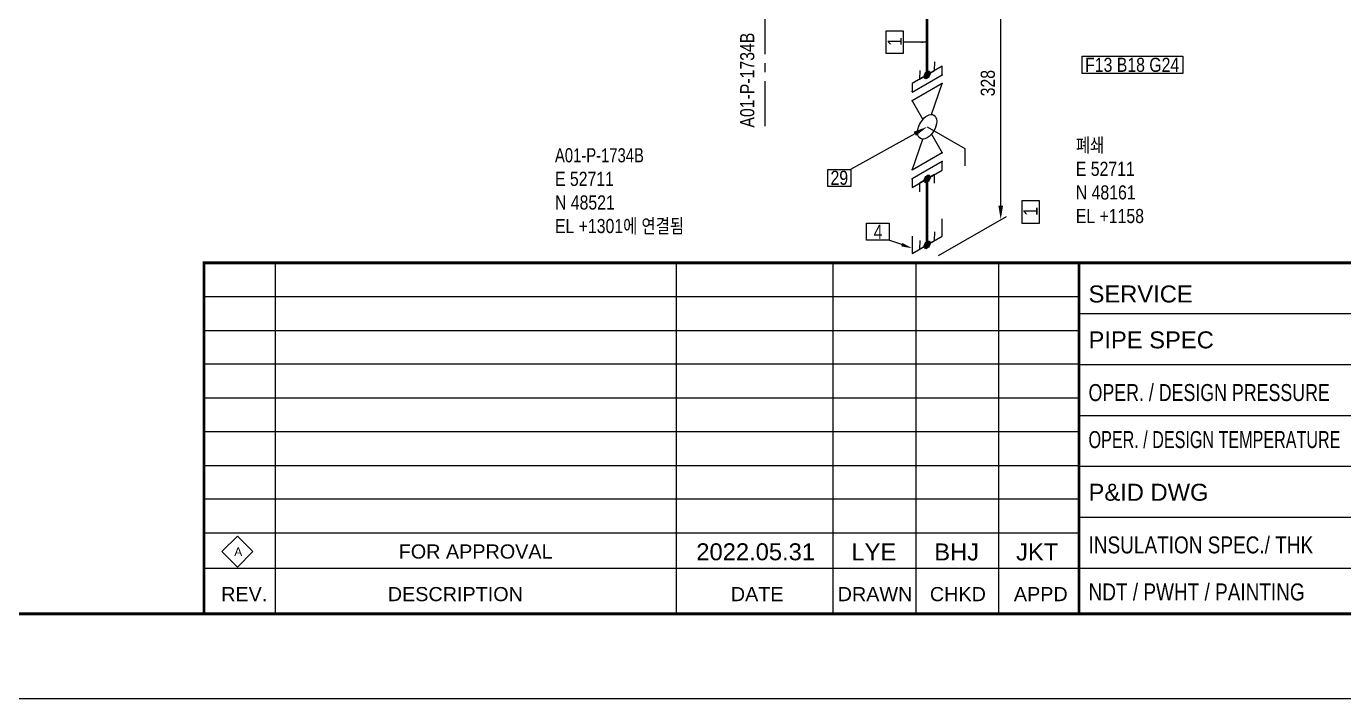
# Model space of a CAD drawing. Header units: millimetres. Extents: x 0 to 594, y 0 to 420.
# Drawn here: x 122.6 to 355.3, y 0 to 118.8 of the extents above; entities that cross this region are included whole.
import ezdxf
from ezdxf import colors
from ezdxf.entities.mleader import LeaderData, LeaderLine
from ezdxf.enums import TextEntityAlignment as Align
from ezdxf.math import Vec2, Vec3

# ---------------------------------------------------------------- set-up
doc = ezdxf.new("R2010")
doc.units = ezdxf.units.MM
doc.header["$LTSCALE"] = 0.25
doc.linetypes.add('CENTER', pattern=[50.8, 31.75, -6.35, 6.35, -6.35])
for name, color, linetype in [('TITLE', 7, 'Continuous'), ('기기', 6, 'Continuous'), ('기호 작은 보어', 4, 'Continuous'), ('밸브', 4, 'Continuous'), ('열 추적 선', 7, 'CENTER'), ('용접', 1, 'Continuous'), ('주석', 7, 'Continuous'), ('치수', 1, 'Continuous')]:
    doc.layers.add(name, color=color, linetype=linetype)
doc.layers.add('파이프 작은 보어', color=30, linetype='Continuous', lineweight=50)
doc.styles.add('AdskIsoAnnotation', font='arial.ttf', dxfattribs={"width": 0.8, "height": 1})
doc.styles.add('AdskIsoMetric', font='arial.ttf', dxfattribs={"width": 0.8, "height": 2.5})
doc.styles.add('AdskIsoMetric-30', font='arial.ttf', dxfattribs={"width": 0.8, "height": 2.5})
doc.styles.add('FF1', font='arial.ttf')
doc.styles.add('RomanS', font='arial.ttf')
doc.styles.get("Standard").update_dxf_attribs({"font": 'arial.ttf'})
doc.dimstyles.new('AdskIsoMetric', dxfattribs={"dimtxt": 2.5, "dimasz": 2.5, "dimexe": 1, "dimexo": 2, "dimgap": 0.8, "dimtad": 1, "dimdec": 0, "dimrnd": 1, "dimzin": 0, "dimdsep": 46, "dimtxsty": 'AdskIsoMetric', "dimcen": 0, "dimclrt": 7, "dimadec": 0, "dimazin": 0, "dimtfac": 1, "dimtdec": 0, "dimtmove": 1, "dimatfit": 3, "dimfxl": 0, "dimfrac": 2, "dimtolj": 1, "dimtzin": 0, "dimarcsym": 0})

# ---------------------------------------------------------------- blocks, each defined once
blk = doc.blocks.new('나사 캡-1-IsoRight')
at = {"color": 0, "linetype": 'ByBlock', "lineweight": -2, "extrusion": (0.707107, 0.408248, -0.57735)}
for p, q in [((0.265, 0.051), (0.088, 0.153)), ((0.088, 0.153), (0.088, -0.255)), ((0.088, -0.255), (0.265, -0.357))]:
    blk.add_line(p, q, dxfattribs=at)
blk = doc.blocks.new('플랜지-1-IsoRight')
at = {"color": 0, "linetype": 'ByBlock', "lineweight": -2}
blk.add_wipeout([(0.044, 0.179), (-0.044, 0.23), (-0.044, -0.179), (0.044, -0.23)], dxfattribs=at)
at = {"color": 0, "linetype": 'ByBlock', "lineweight": -2, "extrusion": (0.707107, 0.408248, -0.57735)}
for p, q in [((0.044, 0.179), (-0.044, 0.23)), ((-0.044, 0.23), (-0.044, -0.179)), ((0.044, -0.23), (0.044, 0.179)), ((-0.044, -0.179), (0.044, -0.23))]:
    blk.add_line(p, q, dxfattribs=at)
at = {"color": 0, "linetype": 'ByBlock', "lineweight": -2}
blk.add_wipeout([(0.044, 0.179), (-0.044, 0.23), (-0.044, -0.179), (0.044, -0.23)], dxfattribs=at)
at = {"color": 0, "linetype": 'ByBlock', "lineweight": -2, "extrusion": (0.707107, 0.408248, -0.57735)}
for p, q in [((0.044, 0.179), (-0.044, 0.23)), ((-0.044, 0.23), (-0.044, -0.179)), ((0.044, -0.23), (0.044, 0.179)), ((-0.044, -0.179), (0.044, -0.23))]:
    blk.add_line(p, q, dxfattribs=at)
blk = doc.blocks.new('개스킷-1-IsoRight')
at = {"color": 0, "linetype": 'ByBlock', "lineweight": -2, "extrusion": (1, 0, 0)}
for p in [(-0.044, 0.23), (0.044, 0.179), (-0.053, -0.174), (0.044, -0.23)]:
    blk.add_point(p, dxfattribs=at)
blk = doc.blocks.new('볼 밸브-1-IsoRight')
at = {"color": 0, "linetype": 'ByBlock', "lineweight": -2, "extrusion": (0.707107, 0.408248, -0.57735)}
for p, q in [((-0.101, 0.116), (-0.354, 0.408)), ((-0.354, 0.408), (-0.354, 0)), ((0.101, 0), (0.354, 0)), ((-0.354, 0), (-0.101, 0)), ((0.354, -0.408), (0.101, -0.116)), ((0.113, -0.065), (0.113, -0.065)), ((0.354, 0), (0.354, -0.408))]:
    blk.add_line(p, q, dxfattribs=at)
at = {"linetype": 'ByBlock', "extrusion": (-1.92296e-16, -1.11022e-16, -1)}
for start_param, end_param in [(-0.785398, 2.356194), (2.356194, 5.497787)]:
    blk.add_ellipse((0, 0), major_axis=(-0.08, 0.138), ratio=0.57735, start_param=start_param, end_param=end_param, dxfattribs=at)
blk = doc.blocks.new('Operator_Lever-2-IsoLeft')
at = {"color": 0, "linetype": 'ByBlock', "lineweight": -2, "extrusion": (0, -0.816497, -0.57735)}
for p, q in [((0, 0), (0.442, 0.255)), ((0.442, 0.255), (0.619, 0.153))]:
    blk.add_line(p, q, dxfattribs=at)
blk = doc.blocks.new('*D93')
at = {"layer": 'Defpoints', "color": 0}
for p in [(294.73, 135.49), (281.74, 127.99), (281.74, 77.14)]:
    blk.add_point(p, dxfattribs=at)
at = {"layer": '치수', "color": 0, "lineweight": -2}
for p, q in [((283.74, 129.15), (295.73, 136.07)), ((294.73, 87.14), (294.73, 132.99)), ((283.74, 78.29), (295.73, 85.21))]:
    blk.add_line(p, q, dxfattribs=at)
at = {"layer": '치수', "color": 0}
for points in [[(294.32, 132.99), (295.15, 132.99), (294.73, 135.49)], [(294.32, 87.14), (295.15, 87.14), (294.73, 84.64)]]:
    blk.add_solid(points, dxfattribs=at)
at = {"layer": '치수', "color": 7, "insert": (292.47, 108.76), "char_height": 2.5, "attachment_point": 5, "rotation": 90, "style": 'AdskIsoMetric-30'}
blk.add_mtext('\\A1;328', dxfattribs=at)
blk = doc.blocks.new('SocketWeld-1-IsoRight')
blk.add_hatch(color=256).paths.add_polyline_path([(0.006, 0.037), (0.006, 0.037), (0.006, 0.037), (0.006, 0.037), (0.006, 0.036), (0.007, 0.036), (0.007, 0.036), (0.007, 0.036), (0.007, 0.035), (0.007, 0.035), (0.008, 0.035), (0.008, 0.035), (0.008, 0.035), (0.008, 0.034), (0.009, 0.034), (0.009, 0.034), (0.009, 0.034), (0.009, 0.034), (0.009, 0.033), (0.01, 0.033), (0.01, 0.033), (0.01, 0.033), (0.01, 0.033), (0.01, 0.032), (0.011, 0.032), (0.011, 0.032), (0.011, 0.032), (0.011, 0.032), (0.012, 0.031), (0.012, 0.031), (0.012, 0.031), (0.012, 0.031), (0.012, 0.031), (0.013, 0.03), (0.013, 0.03), (0.013, 0.03), (0.013, 0.03), (0.013, 0.03), (0.014, 0.029), (0.014, 0.029), (0.014, 0.029), (0.014, 0.029), (0.015, 0.029), (0.015, 0.028), (0.015, 0.028), (0.015, 0.028), (0.015, 0.028), (0.016, 0.028), (0.016, 0.027), (0.016, 0.027), (0.016, 0.027), (0.016, 0.027), (0.016, 0.027), (0.017, 0.026), (0.017, 0.026), (0.017, 0.026), (0.017, 0.026), (0.017, 0.025), (0.018, 0.025), (0.018, 0.025), (0.018, 0.025), (0.018, 0.024), (0.018, 0.024), (0.018, 0.024), (0.019, 0.023), (0.019, 0.023), (0.019, 0.023), (0.019, 0.023), (0.019, 0.022), (0.02, 0.022), (0.02, 0.022), (0.02, 0.022), (0.02, 0.021), (0.02, 0.021), (0.02, 0.021), (0.021, 0.021), (0.021, 0.02), (0.021, 0.02), (0.021, 0.02), (0.021, 0.02), (0.022, 0.019), (0.022, 0.019), (0.022, 0.019), (0.022, 0.019), (0.022, 0.018), (0.022, 0.018), (0.023, 0.018), (0.023, 0.018), (0.023, 0.017), (0.023, 0.017), (0.023, 0.017), (0.024, 0.017), (0.024, 0.016), (0.024, 0.016), (0.024, 0.016), (0.024, 0.015), (0.024, 0.015), (0.025, 0.015), (0.025, 0.015), (0.025, 0.014), (0.025, 0.014), (0.025, 0.014), (0.025, 0.014), (0.025, 0.014), (0.026, 0.013), (0.026, 0.013), (0.026, 0.013), (0.026, 0.012), (0.026, 0.012), (0.026, 0.012), (0.026, 0.012), (0.026, 0.011), (0.027, 0.011), (0.027, 0.011), (0.027, 0.01), (0.027, 0.01), (0.027, 0.01), (0.027, 0.01), (0.027, 0.009), (0.028, 0.009), (0.028, 0.009), (0.028, 0.008), (0.028, 0.008), (0.028, 0.008), (0.028, 0.008), (0.028, 0.007), (0.028, 0.007), (0.029, 0.007), (0.029, 0.006), (0.029, 0.006), (0.029, 0.006), (0.029, 0.006), (0.029, 0.005), (0.029, 0.005), (0.03, 0.005), (0.03, 0.004), (0.03, 0.004), (0.03, 0.004), (0.03, 0.003), (0.03, 0.003), (0.03, 0.003), (0.03, 0.003), (0.031, 0.002), (0.031, 0.002), (0.031, 0.002), (0.031, 0.001), (0.031, 0.001), (0.031, 0.001), (0.031, 0.001), (0.032, 0), (0.032, 0), (0.032, 0), (0.032, 0), (0.032, -0.001), (0.032, -0.001), (0.032, -0.001), (0.032, -0.001), (0.032, -0.002), (0.032, -0.002), (0.032, -0.002), (0.032, -0.003), (0.032, -0.003), (0.032, -0.003), (0.032, -0.003), (0.032, -0.004), (0.033, -0.004), (0.033, -0.004), (0.033, -0.005), (0.033, -0.005), (0.033, -0.005), (0.033, -0.005), (0.033, -0.006), (0.033, -0.006), (0.033, -0.006), (0.033, -0.007), (0.033, -0.007), (0.033, -0.007), (0.033, -0.007), (0.033, -0.008), (0.034, -0.008), (0.034, -0.008), (0.034, -0.009), (0.034, -0.009), (0.034, -0.009), (0.034, -0.009), (0.034, -0.01), (0.034, -0.01), (0.034, -0.01), (0.034, -0.011), (0.034, -0.011), (0.034, -0.011), (0.034, -0.011), (0.034, -0.012), (0.035, -0.012), (0.035, -0.012), (0.035, -0.013), (0.035, -0.013), (0.035, -0.013), (0.035, -0.013), (0.035, -0.014), (0.035, -0.014), (0.035, -0.014), (0.035, -0.014), (0.035, -0.015), (0.035, -0.015), (0.035, -0.015), (0.035, -0.015), (0.035, -0.016), (0.035, -0.016), (0.035, -0.016), (0.035, -0.016), (0.035, -0.017), (0.035, -0.017), (0.035, -0.017), (0.035, -0.017), (0.035, -0.018), (0.035, -0.018), (0.035, -0.018), (0.035, -0.018), (0.035, -0.019), (0.035, -0.019), (0.035, -0.019), (0.035, -0.02), (0.035, -0.02), (0.035, -0.02), (0.035, -0.02), (0.035, -0.021), (0.035, -0.021), (0.035, -0.021), (0.035, -0.021), (0.035, -0.022), (0.035, -0.022), (0.035, -0.022), (0.035, -0.022), (0.035, -0.023), (0.035, -0.023), (0.035, -0.023), (0.035, -0.023), (0.035, -0.024), (0.035, -0.024), (0.035, -0.024), (0.035, -0.024), (0.035, -0.025), (0.035, -0.025), (0.035, -0.025), (0.035, -0.026), (0.035, -0.026), (0.035, -0.026), (0.035, -0.026), (0.035, -0.027), (0.035, -0.027), (0.035, -0.027), (0.035, -0.027), (0.035, -0.027), (0.035, -0.027), (0.035, -0.028), (0.035, -0.028), (0.034, -0.028), (0.034, -0.028), (0.034, -0.028), (0.034, -0.029), (0.034, -0.029), (0.034, -0.029), (0.034, -0.029), (0.034, -0.029), (0.034, -0.03), (0.034, -0.03), (0.034, -0.03), (0.034, -0.03), (0.034, -0.03), (0.034, -0.031), (0.033, -0.031), (0.033, -0.031), (0.033, -0.031), (0.033, -0.032), (0.033, -0.032), (0.033, -0.032), (0.033, -0.032), (0.033, -0.032), (0.033, -0.033), (0.033, -0.033), (0.033, -0.033), (0.033, -0.033), (0.033, -0.033), (0.033, -0.034), (0.032, -0.034), (0.032, -0.034), (0.032, -0.034), (0.032, -0.034), (0.032, -0.035), (0.032, -0.035), (0.032, -0.035), (0.032, -0.035), (0.032, -0.035), (0.032, -0.036), (0.032, -0.036), (0.032, -0.036), (0.032, -0.036), (0.032, -0.037), (0.032, -0.037), (0.032, -0.037), (0.031, -0.037), (0.031, -0.037), (0.031, -0.037), (0.031, -0.037), (0.031, -0.037), (0.031, -0.038), (0.031, -0.038), (0.03, -0.038), (0.03, -0.038), (0.03, -0.038), (0.03, -0.038), (0.03, -0.038), (0.03, -0.038), (0.03, -0.039), (0.03, -0.039), (0.029, -0.039), (0.029, -0.039), (0.029, -0.039), (0.029, -0.039), (0.029, -0.039), (0.029, -0.04), (0.029, -0.04), (0.028, -0.04), (0.028, -0.04), (0.028, -0.04), (0.028, -0.04), (0.028, -0.04), (0.028, -0.04), (0.028, -0.041), (0.028, -0.041), (0.027, -0.041), (0.027, -0.041), (0.027, -0.041), (0.027, -0.041), (0.027, -0.041), (0.027, -0.042), (0.027, -0.042), (0.026, -0.042), (0.026, -0.042), (0.026, -0.042), (0.026, -0.042), (0.026, -0.042), (0.026, -0.042), (0.026, -0.043), (0.026, -0.043), (0.025, -0.043), (0.025, -0.043), (0.025, -0.043), (0.025, -0.043), (0.025, -0.043), (0.025, -0.043), (0.025, -0.043), (0.024, -0.043), (0.024, -0.043), (0.024, -0.044), (0.024, -0.044), (0.024, -0.044), (0.024, -0.044), (0.023, -0.044), (0.023, -0.044), (0.023, -0.044), (0.023, -0.044), (0.023, -0.044), (0.022, -0.044), (0.022, -0.044), (0.022, -0.044), (0.022, -0.044), (0.022, -0.044), (0.022, -0.044), (0.021, -0.044), (0.021, -0.044), (0.021, -0.044), (0.021, -0.044), (0.021, -0.044), (0.02, -0.044), (0.02, -0.045), (0.02, -0.045), (0.02, -0.045), (0.02, -0.045), (0.02, -0.045), (0.019, -0.045), (0.019, -0.045), (0.019, -0.045), (0.019, -0.045), (0.019, -0.045), (0.018, -0.045), (0.018, -0.045), (0.018, -0.045), (0.018, -0.045), (0.018, -0.045), (0.018, -0.045), (0.017, -0.045), (0.017, -0.045), (0.017, -0.045), (0.017, -0.045), (0.017, -0.045), (0.016, -0.046), (0.016, -0.046), (0.016, -0.046), (0.016, -0.046), (0.016, -0.046), (0.016, -0.046), (0.015, -0.046), (0.015, -0.045), (0.015, -0.045), (0.015, -0.045), (0.015, -0.045), (0.014, -0.045), (0.014, -0.045), (0.014, -0.045), (0.014, -0.045), (0.013, -0.045), (0.013, -0.045), (0.013, -0.045), (0.013, -0.045), (0.013, -0.045), (0.012, -0.045), (0.012, -0.045), (0.012, -0.045), (0.012, -0.045), (0.012, -0.045), (0.011, -0.045), (0.011, -0.045), (0.011, -0.045), (0.011, -0.045), (0.01, -0.045), (0.01, -0.044), (0.01, -0.044), (0.01, -0.044), (0.01, -0.044), (0.009, -0.044), (0.009, -0.044), (0.009, -0.044), (0.009, -0.044), (0.009, -0.044), (0.008, -0.044), (0.008, -0.044), (0.008, -0.044), (0.008, -0.044), (0.007, -0.044), (0.007, -0.044), (0.007, -0.044), (0.007, -0.044), (0.007, -0.044), (0.006, -0.044), (0.006, -0.044), (0.006, -0.044), (0.006, -0.044), (0.006, -0.044), (0.006, -0.044), (0.005, -0.043), (0.005, -0.043), (0.005, -0.043), (0.005, -0.043), (0.004, -0.043), (0.004, -0.043), (0.004, -0.043), (0.004, -0.042), (0.003, -0.042), (0.003, -0.042), (0.003, -0.042), (0.003, -0.042), (0.003, -0.042), (0.002, -0.042), (0.002, -0.042), (0.002, -0.041), (0.002, -0.041), (0.001, -0.041), (0.001, -0.041), (0.001, -0.041), (0.001, -0.041), (0.001, -0.041), (0, -0.041), (0, -0.04), (0, -0.04), (0, -0.04), (-0.001, -0.04), (-0.001, -0.04), (-0.001, -0.04), (-0.001, -0.04), (-0.001, -0.039), (-0.002, -0.039), (-0.002, -0.039), (-0.002, -0.039), (-0.002, -0.039), (-0.003, -0.039), (-0.003, -0.039), (-0.003, -0.039), (-0.003, -0.038), (-0.004, -0.038), (-0.004, -0.038), (-0.004, -0.038), (-0.004, -0.038), (-0.004, -0.038), (-0.005, -0.038), (-0.005, -0.038), (-0.005, -0.037), (-0.005, -0.037), (-0.006, -0.037), (-0.006, -0.037), (-0.006, -0.037), (-0.006, -0.037), (-0.006, -0.037), (-0.006, -0.036), (-0.007, -0.036), (-0.007, -0.036), (-0.007, -0.036), (-0.007, -0.035), (-0.007, -0.035), (-0.008, -0.035), (-0.008, -0.035), (-0.008, -0.035), (-0.008, -0.034), (-0.009, -0.034), (-0.009, -0.034), (-0.009, -0.034), (-0.009, -0.034), (-0.009, -0.033), (-0.01, -0.033), (-0.01, -0.033), (-0.01, -0.033), (-0.01, -0.033), (-0.01, -0.032), (-0.011, -0.032), (-0.011, -0.032), (-0.011, -0.032), (-0.011, -0.032), (-0.012, -0.031), (-0.012, -0.031), (-0.012, -0.031), (-0.012, -0.031), (-0.012, -0.031), (-0.013, -0.03), (-0.013, -0.03), (-0.013, -0.03), (-0.013, -0.03), (-0.013, -0.03), (-0.014, -0.029), (-0.014, -0.029), (-0.014, -0.029), (-0.014, -0.029), (-0.015, -0.029), (-0.015, -0.028), (-0.015, -0.028), (-0.015, -0.028), (-0.015, -0.028), (-0.016, -0.028), (-0.016, -0.027), (-0.016, -0.027), (-0.016, -0.027), (-0.016, -0.027), (-0.016, -0.027), (-0.017, -0.026), (-0.017, -0.026), (-0.017, -0.026), (-0.017, -0.026), (-0.017, -0.025), (-0.018, -0.025), (-0.018, -0.025), (-0.018, -0.025), (-0.018, -0.024), (-0.018, -0.024), (-0.018, -0.024), (-0.019, -0.023), (-0.019, -0.023), (-0.019, -0.023), (-0.019, -0.023), (-0.019, -0.022), (-0.02, -0.022), (-0.02, -0.022), (-0.02, -0.022), (-0.02, -0.021), (-0.02, -0.021), (-0.02, -0.021), (-0.021, -0.021), (-0.021, -0.02), (-0.021, -0.02), (-0.021, -0.02), (-0.021, -0.02), (-0.022, -0.019), (-0.022, -0.019), (-0.022, -0.019), (-0.022, -0.019), (-0.022, -0.018), (-0.022, -0.018), (-0.023, -0.018), (-0.023, -0.018), (-0.023, -0.017), (-0.023, -0.017), (-0.023, -0.017), (-0.024, -0.017), (-0.024, -0.016), (-0.024, -0.016), (-0.024, -0.016), (-0.024, -0.015), (-0.024, -0.015), (-0.025, -0.015), (-0.025, -0.015), (-0.025, -0.014), (-0.025, -0.014), (-0.025, -0.014), (-0.025, -0.014), (-0.025, -0.014), (-0.026, -0.013), (-0.026, -0.013), (-0.026, -0.013), (-0.026, -0.012), (-0.026, -0.012), (-0.026, -0.012), (-0.026, -0.012), (-0.026, -0.011), (-0.027, -0.011), (-0.027, -0.011), (-0.027, -0.01), (-0.027, -0.01), (-0.027, -0.01), (-0.027, -0.01), (-0.027, -0.009), (-0.028, -0.009), (-0.028, -0.009), (-0.028, -0.008), (-0.028, -0.008), (-0.028, -0.008), (-0.028, -0.008), (-0.028, -0.007), (-0.028, -0.007), (-0.029, -0.007), (-0.029, -0.006), (-0.029, -0.006), (-0.029, -0.006), (-0.029, -0.006), (-0.029, -0.005), (-0.029, -0.005), (-0.03, -0.005), (-0.03, -0.004), (-0.03, -0.004), (-0.03, -0.004), (-0.03, -0.004), (-0.03, -0.003), (-0.03, -0.003), (-0.03, -0.003), (-0.031, -0.002), (-0.031, -0.002), (-0.031, -0.002), (-0.031, -0.001), (-0.031, -0.001), (-0.031, -0.001), (-0.031, -0.001), (-0.032, 0), (-0.032, 0), (-0.032, 0), (-0.032, 0), (-0.032, 0.001), (-0.032, 0.001), (-0.032, 0.001), (-0.032, 0.001), (-0.032, 0.002), (-0.032, 0.002), (-0.032, 0.002), (-0.032, 0.003), (-0.032, 0.003), (-0.032, 0.003), (-0.032, 0.003), (-0.032, 0.004), (-0.033, 0.004), (-0.033, 0.004), (-0.033, 0.005), (-0.033, 0.005), (-0.033, 0.005), (-0.033, 0.005), (-0.033, 0.006), (-0.033, 0.006), (-0.033, 0.006), (-0.033, 0.007), (-0.033, 0.007), (-0.033, 0.007), (-0.033, 0.007), (-0.033, 0.008), (-0.034, 0.008), (-0.034, 0.008), (-0.034, 0.009), (-0.034, 0.009), (-0.034, 0.009), (-0.034, 0.009), (-0.034, 0.01), (-0.034, 0.01), (-0.034, 0.01), (-0.034, 0.011), (-0.034, 0.011), (-0.034, 0.011), (-0.034, 0.011), (-0.034, 0.012), (-0.035, 0.012), (-0.035, 0.012), (-0.035, 0.013), (-0.035, 0.013), (-0.035, 0.013), (-0.035, 0.013), (-0.035, 0.014), (-0.035, 0.014), (-0.035, 0.014), (-0.035, 0.014), (-0.035, 0.015), (-0.035, 0.015), (-0.035, 0.015), (-0.035, 0.015), (-0.035, 0.016), (-0.035, 0.016), (-0.035, 0.016), (-0.035, 0.016), (-0.035, 0.017), (-0.035, 0.017), (-0.035, 0.017), (-0.035, 0.017), (-0.035, 0.018), (-0.035, 0.018), (-0.035, 0.018), (-0.035, 0.018), (-0.035, 0.019), (-0.035, 0.019), (-0.035, 0.019), (-0.035, 0.02), (-0.035, 0.02), (-0.035, 0.02), (-0.035, 0.02), (-0.035, 0.021), (-0.035, 0.021), (-0.035, 0.021), (-0.035, 0.021), (-0.035, 0.022), (-0.035, 0.022), (-0.035, 0.022), (-0.035, 0.022), (-0.035, 0.023), (-0.035, 0.023), (-0.035, 0.023), (-0.035, 0.023), (-0.035, 0.024), (-0.035, 0.024), (-0.035, 0.024), (-0.035, 0.024), (-0.035, 0.025), (-0.035, 0.025), (-0.035, 0.025), (-0.035, 0.026), (-0.035, 0.026), (-0.035, 0.026), (-0.035, 0.026), (-0.035, 0.027), (-0.035, 0.027), (-0.035, 0.027), (-0.035, 0.027), (-0.035, 0.027), (-0.035, 0.027), (-0.035, 0.028), (-0.035, 0.028), (-0.034, 0.028), (-0.034, 0.028), (-0.034, 0.028), (-0.034, 0.029), (-0.034, 0.029), (-0.034, 0.029), (-0.034, 0.029), (-0.034, 0.029), (-0.034, 0.03), (-0.034, 0.03), (-0.034, 0.03), (-0.034, 0.03), (-0.034, 0.03), (-0.034, 0.031), (-0.033, 0.031), (-0.033, 0.031), (-0.033, 0.031), (-0.033, 0.032), (-0.033, 0.032), (-0.033, 0.032), (-0.033, 0.032), (-0.033, 0.032), (-0.033, 0.033), (-0.033, 0.033), (-0.033, 0.033), (-0.033, 0.033), (-0.033, 0.033), (-0.033, 0.034), (-0.032, 0.034), (-0.032, 0.034), (-0.032, 0.034), (-0.032, 0.034), (-0.032, 0.035), (-0.032, 0.035), (-0.032, 0.035), (-0.032, 0.035), (-0.032, 0.035), (-0.032, 0.036), (-0.032, 0.036), (-0.032, 0.036), (-0.032, 0.036), (-0.032, 0.037), (-0.032, 0.037), (-0.032, 0.037), (-0.031, 0.037), (-0.031, 0.037), (-0.031, 0.037), (-0.031, 0.037), (-0.031, 0.037), (-0.031, 0.038), (-0.031, 0.038), (-0.03, 0.038), (-0.03, 0.038), (-0.03, 0.038), (-0.03, 0.038), (-0.03, 0.038), (-0.03, 0.038), (-0.03, 0.039), (-0.03, 0.039), (-0.029, 0.039), (-0.029, 0.039), (-0.029, 0.039), (-0.029, 0.039), (-0.029, 0.039), (-0.029, 0.04), (-0.029, 0.04), (-0.028, 0.04), (-0.028, 0.04), (-0.028, 0.04), (-0.028, 0.04), (-0.028, 0.04), (-0.028, 0.04), (-0.028, 0.041), (-0.028, 0.041), (-0.027, 0.041), (-0.027, 0.041), (-0.027, 0.041), (-0.027, 0.041), (-0.027, 0.041), (-0.027, 0.042), (-0.027, 0.042), (-0.026, 0.042), (-0.026, 0.042), (-0.026, 0.042), (-0.026, 0.042), (-0.026, 0.042), (-0.026, 0.042), (-0.026, 0.043), (-0.026, 0.043), (-0.025, 0.043), (-0.025, 0.043), (-0.025, 0.043), (-0.025, 0.043), (-0.025, 0.043), (-0.025, 0.043), (-0.025, 0.043), (-0.024, 0.043), (-0.024, 0.043), (-0.024, 0.044), (-0.024, 0.044), (-0.024, 0.044), (-0.024, 0.044), (-0.023, 0.044), (-0.023, 0.044), (-0.023, 0.044), (-0.023, 0.044), (-0.023, 0.044), (-0.022, 0.044), (-0.022, 0.044), (-0.022, 0.044), (-0.022, 0.044), (-0.022, 0.044), (-0.022, 0.044), (-0.021, 0.044), (-0.021, 0.044), (-0.021, 0.044), (-0.021, 0.044), (-0.021, 0.044), (-0.02, 0.044), (-0.02, 0.045), (-0.02, 0.045), (-0.02, 0.045), (-0.02, 0.045), (-0.02, 0.045), (-0.019, 0.045), (-0.019, 0.045), (-0.019, 0.045), (-0.019, 0.045), (-0.019, 0.045), (-0.018, 0.045), (-0.018, 0.045), (-0.018, 0.045), (-0.018, 0.045), (-0.018, 0.045), (-0.018, 0.045), (-0.017, 0.045), (-0.017, 0.045), (-0.017, 0.045), (-0.017, 0.045), (-0.017, 0.045), (-0.016, 0.046), (-0.016, 0.046), (-0.016, 0.046), (-0.016, 0.046), (-0.016, 0.046), (-0.016, 0.046), (-0.015, 0.046), (-0.015, 0.045), (-0.015, 0.045), (-0.015, 0.045), (-0.015, 0.045), (-0.014, 0.045), (-0.014, 0.045), (-0.014, 0.045), (-0.014, 0.045), (-0.013, 0.045), (-0.013, 0.045), (-0.013, 0.045), (-0.013, 0.045), (-0.013, 0.045), (-0.012, 0.045), (-0.012, 0.045), (-0.012, 0.045), (-0.012, 0.045), (-0.012, 0.045), (-0.011, 0.045), (-0.011, 0.045), (-0.011, 0.045), (-0.011, 0.045), (-0.01, 0.045), (-0.01, 0.044), (-0.01, 0.044), (-0.01, 0.044), (-0.01, 0.044), (-0.009, 0.044), (-0.009, 0.044), (-0.009, 0.044), (-0.009, 0.044), (-0.009, 0.044), (-0.008, 0.044), (-0.008, 0.044), (-0.008, 0.044), (-0.008, 0.044), (-0.007, 0.044), (-0.007, 0.044), (-0.007, 0.044), (-0.007, 0.044), (-0.007, 0.044), (-0.006, 0.044), (-0.006, 0.044), (-0.006, 0.044), (-0.006, 0.044), (-0.006, 0.044), (-0.006, 0.044), (-0.005, 0.043), (-0.005, 0.043), (-0.005, 0.043), (-0.005, 0.043), (-0.004, 0.043), (-0.004, 0.043), (-0.004, 0.043), (-0.004, 0.042), (-0.004, 0.042), (-0.003, 0.042), (-0.003, 0.042), (-0.003, 0.042), (-0.003, 0.042), (-0.002, 0.042), (-0.002, 0.042), (-0.002, 0.041), (-0.002, 0.041), (-0.001, 0.041), (-0.001, 0.041), (-0.001, 0.041), (-0.001, 0.041), (-0.001, 0.041), (0, 0.041), (0, 0.04), (0, 0.04), (0, 0.04), (0.001, 0.04), (0.001, 0.04), (0.001, 0.04), (0.001, 0.04), (0.001, 0.039), (0.002, 0.039), (0.002, 0.039), (0.002, 0.039), (0.002, 0.039), (0.003, 0.039), (0.003, 0.039), (0.003, 0.039), (0.003, 0.038), (0.003, 0.038), (0.004, 0.038), (0.004, 0.038), (0.004, 0.038), (0.004, 0.038), (0.005, 0.038), (0.005, 0.038), (0.005, 0.037), (0.005, 0.037)], flags=0)
at = {"color": 0, "linetype": 'ByBlock', "lineweight": -2, "extrusion": (0.707107, 0.408248, -0.57735)}
for p, q in [((0, 0.102), (-0.088, 0.153)), ((-0.035, 0.027), (-0.032, 0.037)), ((-0.035, 0.014), (-0.035, 0.027)), ((-0.032, 0), (-0.035, 0.014)), ((-0.032, 0.037), (-0.025, 0.043)), ((-0.025, 0.043), (-0.016, 0.046)), ((-0.016, 0.046), (-0.006, 0.044)), ((-0.006, 0.044), (0.006, 0.037)), ((0, -0.102), (0, 0.102)), ((0.006, 0.037), (0.016, 0.027)), ((0.016, 0.027), (0.025, 0.014)), ((0.025, 0.014), (0.032, 0)), ((0.032, 0), (0.035, -0.014)), ((-0.088, -0.051), (0, -0.102)), ((-0.025, -0.014), (-0.032, 0)), ((-0.016, -0.027), (-0.025, -0.014)), ((-0.006, -0.037), (-0.016, -0.027)), ((0.006, -0.044), (-0.006, -0.037)), ((0.016, -0.046), (0.006, -0.044)), ((0.025, -0.043), (0.016, -0.046)), ((0.032, -0.037), (0.025, -0.043)), ((0.035, -0.027), (0.032, -0.037)), ((0.035, -0.014), (0.035, -0.027))]:
    blk.add_line(p, q, dxfattribs=at)
blk = doc.blocks.new('AnnoRect')
at = {"color": 0, "linetype": 'ByBlock', "lineweight": -2}
blk.add_wipeout([(-0.81, -0.6), (-0.81, 0.6), (0.81, 0.6), (0.81, -0.6)], dxfattribs=at)
blk.add_lwpolyline([(-0.81, -0.6), (-0.81, 0.6), (0.81, 0.6), (0.81, -0.6)], close=True, dxfattribs=at)
at = {"color": 0, "linetype": 'ByBlock', "lineweight": -2, "style": 'AdskIsoAnnotation', "width": 0.8}
blk.add_attdef('XX', text='', height=1, dxfattribs=at).set_placement((0, 0), align=Align.MIDDLE_CENTER)

msp = doc.modelspace()

# ---------------------------------------------------------------- linework, layer by layer
at = {"linetype": 'ByBlock', "lineweight": -2}
for p, q in [((166.559, 77), (166.559, 15.0687)), ((237.417, 77), (237.417, 15.0687)), ((265.0816, 77), (265.0816, 15.0687)), ((279.7211, 77), (279.7211, 15.0687)), ((294.3605, 77), (294.3605, 15.0687))]:
    msp.add_line(p, q, dxfattribs=at)
for p, q in [((308.5763, 71), (154, 71)), ((415, 68), (308.5763, 68)), ((308.5763, 65), (154, 65)), ((308.5763, 59.076), (154, 59.076)), ((415, 59), (308.5763, 59)), ((308.5763, 53.076), (154, 53.076)), ((415, 50), (308.5763, 50)), ((308.5763, 47.1521), (154, 47.1521)), ((308.5763, 41.1521), (154, 41.1521)), ((415, 41), (308.5763, 41)), ((308.5763, 35.2281), (154, 35.2281)), ((415, 32), (308.5763, 32)), ((308.5763, 29.2281), (154, 29.2281)), ((308.5763, 23), (154, 23)), ((415, 23), (308.5763, 23))]:
    msp.add_line(p, q)
msp.add_lwpolyline([(0, 0), (594, 0), (594, 420), (0, 420)], close=True)
at = {"const_width": 0.5}
msp.add_lwpolyline([(15, 15), (579, 15), (579, 405), (15, 405)], close=True, dxfattribs=at)
at = {"linetype": 'ByBlock', "lineweight": -2, "const_width": 0.5}
for points in [[(415, 77), (154, 77), (154, 15)], [(308.5763, 77), (308.5763, 15.1328)]]:
    msp.add_lwpolyline(points, dxfattribs=at)
at = {"layer": 'TITLE', "color": 7, "linetype": 'Continuous'}
msp.add_lwpolyline([(159.9027, 23.2613), (162.6403, 25.999), (159.9027, 28.7366), (157.1651, 25.999)], close=True, dxfattribs=at)
at = {"layer": '열 추적 선', "color": 1}
msp.add_line((253.0497, 134.5086), (253.0497, 100.1406), dxfattribs=at)

# ---------------------------------------------------------------- block references
at = {"layer": '기호 작은 보어', "xscale": 15, "yscale": 15, "zscale": 15, "rotation": 120.0000000000963}
msp.add_blockref('나사 캡-1-IsoRight', (281.7424, 78.6676), dxfattribs=at)
at = {"layer": '밸브', "xscale": 15, "yscale": 15, "zscale": 15, "rotation": 299.9999999999999}
msp.add_blockref('개스킷-1-IsoRight', (281.7424, 107.9232), dxfattribs=at)
at = {"layer": '용접', "xscale": 15, "yscale": 15, "zscale": 15, "rotation": 300.0000000000843}
msp.add_blockref('SocketWeld-1-IsoRight', (281.7424, 80.1985), dxfattribs=at)

# ---------------------------------------------------------------- texts
at = {"color": 7, "linetype": 'ByBlock', "lineweight": -2, "style": 'RomanS'}
for s, p in [('SERVICE', (310.25, 70.006)), ('PIPE SPEC', (310.25, 61.8976)), ('P&ID DWG ', (310.25, 34.9726))]:
    msp.add_text(s, height=3, dxfattribs=at).set_placement(p)
for s, width, p in [('OPER. / DESIGN PRESSURE', 0.75, (310.25, 52.5893)), ('OPER. / DESIGN TEMPERATURE', 0.68, (310.25, 44.281)), ('INSULATION SPEC./ THK', 0.8, (310.25, 25.6643)), ('NDT / PWHT / PAINTING', 0.8, (310.25, 17.356))]:
    msp.add_text(s, height=3, dxfattribs=dict(at, width=width)).set_placement(p)
at = {"color": 7, "style": 'AdskIsoMetric'}
msp.add_text('FOR APPROVAL', height=2.5, dxfattribs=at).set_placement((201.988, 26), align=Align.MIDDLE_CENTER)
at = {"color": 7, "linetype": 'ByBlock', "lineweight": -2, "style": 'RomanS'}
for s, p in [('REV.', (161.1158, 17.2245)), ('DESCRIPTION', (198.4012, 17.2245)), ('DATE', (251.7185, 17.2245)), ('DRAWN', (272.5302, 17.2245)), ('CHKD', (287.1697, 17.2245)), ('APPD', (301.8091, 17.2245))]:
    msp.add_text(s, height=2.5, dxfattribs=at).set_placement(p, align=Align.CENTER)
at = {"color": 7}
for tag, p in [('2022.05.31', (251.4515, 24.4518)), ('LYE', (272.32, 24.4243)), ('BHJ', (286.9594, 24.4243)), ('JKT', (301.1751, 24.4243))]:
    msp.add_attdef(tag, text='', height=3, dxfattribs=at).set_placement(p, align=Align.CENTER)
at = {"layer": 'TITLE', "color": 7, "linetype": 'Continuous', "style": 'FF1'}
msp.add_text('A', height=1.4952, dxfattribs=at).set_placement((159.3541, 25.2225))
at = {"layer": '기기', "insert": (249.9793, 109.291), "char_height": 2.5, "attachment_point": 5, "rotation": 90, "style": 'AdskIsoMetric-30'}
msp.add_mtext('\\A1;A01-P-1734B', dxfattribs=at)
at = {"layer": '주석', "char_height": 2.5, "attachment_point": 7, "style": 'AdskIsoAnnotation'}
for s, insert in [('{\\fGulim|b0|i0|c129|p50;폐쇄\\P}E 52711\\PN 48161\\PEL +1158', (308, 84)), ('\\P{\\fGulim|b0|i0|c129|p50;A01-P-1734B}\\PE 52711\\PN 48521\\PEL +1301{\\fGulim|b0|i0|c129|p50;에 연결됨}', (216, 82))]:
    msp.add_mtext(s, dxfattribs=dict(at, insert=insert))

# ---------------------------------------------------------------- leaders
at = {"layer": '주석'}
ml = msp.add_multileader_mtext('Standard', dxfattribs=at)
ml.set_content('')
ml.set_leader_properties()
ml.build(insert=Vec2(0, 0))
ml.multileader.update_dxf_attribs({"dogleg_length": 0, "arrow_head_size": 0})
ctx = ml.context
ctx.base_point, ctx.arrow_head_size = Vec3(277.5, 116), 0
notes = []
notes.append((ctx, [(0, (1, 1, 0), (277.5, 116), (-1, 0), 0, [(0, [(281.7424, 116)], 0, [])])]))
ctx.mtext, ml.multileader.dxf.content_type = None, 0
ml = msp.add_multileader_mtext('Standard', dxfattribs=at)
ml.set_content('')
ml.set_leader_properties()
ml.build(insert=Vec2(0, 0))
ml.multileader.update_dxf_attribs({"dogleg_length": 0, "arrow_head_size": 1.9479})
ctx = ml.context
ctx.base_point, ctx.arrow_head_size = Vec3(275, 81), 1.9479
notes.append((ctx, [(0, (1, 1, 0), (275, 81), (-1, 0), 0, [(0, [(279.0907, 79.5849)], 0, [])])]))
ctx.mtext, ml.multileader.dxf.content_type = None, 0
for ctx, leaders in notes:
    for number, flags, end, landing, length, lines in leaders:
        leader = LeaderData()
        leader.index, (leader.has_last_leader_line, leader.has_dogleg_vector, leader.attachment_direction) = number, flags
        leader.last_leader_point, leader.dogleg_vector, leader.dogleg_length = Vec3(end), Vec3(landing), length
        for number, points, colour, breaks in lines:
            line = LeaderLine()
            line.index, line.vertices, line.color, line.breaks = number, Vec3.list(points), colors.encode_raw_color(colour), breaks
            leader.lines.append(line)
        ctx.leaders.append(leader)

# ---------------------------------------------------------------- next in the draw order: block references
at = {"layer": '밸브', "xscale": 15, "yscale": 15, "zscale": 15, "rotation": 120}
msp.add_blockref('플랜지-1-IsoRight', (281.7424, 92.6138), dxfattribs=at)
at = {"layer": '주석'}
ref = msp.add_blockref('AnnoRect', (276, 116), dxfattribs=dict(at, xscale=2.500000000000001, yscale=2.500000000000001, zscale=2.500000000000001, rotation=90.00000000014049))
ref.add_attrib('XX_001', '1', (277.2551, 115.3274), dxfattribs={"layer": '0', "color": 0, "linetype": 'ByBlock', "lineweight": -2, "height": 2.5, "rotation": 90, "style": 'AdskIsoAnnotation', "width": 0.8})
ref = msp.add_blockref('AnnoRect', (318, 112), dxfattribs=dict(at, xscale=10.99169741697417, yscale=2.586971350613916, zscale=2.5))
ref.add_attrib('XX_001', 'F13 B18 G24', (309.6432, 110.7509), dxfattribs={"layer": '0', "color": 0, "linetype": 'ByBlock', "lineweight": -2, "height": 2.5, "style": 'AdskIsoAnnotation', "width": 0.8})
ref = msp.add_blockref('AnnoRect', (266.2062, 92.0213), dxfattribs=dict(at, xscale=2.5, yscale=2.5, zscale=2.5))
ref.add_attrib('XX_001', '29', (264.6728, 90.7875), dxfattribs={"layer": '0', "color": 0, "linetype": 'ByBlock', "lineweight": -2, "height": 2.5, "style": 'AdskIsoAnnotation', "width": 0.8})
ref = msp.add_blockref('AnnoRect', (300, 86), dxfattribs=dict(at, xscale=2.500000000000001, yscale=2.500000000000001, zscale=2.500000000000001, rotation=90.00000000014049))
ref.add_attrib('XX_001', '1', (301.2551, 85.3274), dxfattribs={"layer": '0', "color": 0, "linetype": 'ByBlock', "lineweight": -2, "height": 2.5, "rotation": 90, "style": 'AdskIsoAnnotation', "width": 0.8})
ref = msp.add_blockref('AnnoRect', (273.0238, 82.5), dxfattribs=dict(at, xscale=2.5, yscale=2.5, zscale=2.5))
ref.add_attrib('XX_001', '4', (272.2966, 81.25), dxfattribs={"layer": '0', "color": 0, "linetype": 'ByBlock', "lineweight": -2, "height": 2.5, "style": 'AdskIsoAnnotation', "width": 0.8})

# ---------------------------------------------------------------- next in the draw order: linework, layer by layer
at = {"layer": '파이프 작은 보어'}
msp.add_lwpolyline([(281.7424, 80.1985), (281.7424, 91.8484)], dxfattribs=at)

# ---------------------------------------------------------------- next in the draw order: block references
at = {"layer": '밸브', "xscale": 15, "yscale": 15, "zscale": 15}
for name, p, rotation in [('볼 밸브-1-IsoRight', (281.7424, 101.034), 300.0000000001444), ('Operator_Lever-2-IsoLeft', (281.7424, 101.034), 300.0000000001203), ('개스킷-1-IsoRight', (281.7424, 94.1448), 300.0000000001925)]:
    msp.add_blockref(name, p, dxfattribs=dict(at, rotation=rotation))
at = {"layer": '용접', "xscale": 15, "yscale": 15, "zscale": 15, "rotation": 119.9999999999707}
msp.add_blockref('SocketWeld-1-IsoRight', (281.7424, 91.8484), dxfattribs=at)

# ---------------------------------------------------------------- next in the draw order: leaders
at = {"layer": '주석'}
ml = msp.add_multileader_mtext('Standard', dxfattribs=at)
ml.set_content('')
ml.set_leader_properties()
ml.build(insert=Vec2(0, 0))
ml.multileader.update_dxf_attribs({"dogleg_length": 0, "arrow_head_size": 2.5})
ctx = ml.context
ctx.base_point, ctx.arrow_head_size, ctx.plane_origin = Vec3(268.23, 93.5213), 2.5, Vec3(30.9998, -36.8219)
notes = []
notes.append((ctx, [(0, (1, 1, 0), (268.23, 93.5213), (-1, 0), 0, [(0, [(281.7424, 101.034)], 0, [])])]))
ctx.mtext, ml.multileader.dxf.content_type = None, 0
for ctx, leaders in notes:
    for number, flags, end, landing, length, lines in leaders:
        leader = LeaderData()
        leader.index, (leader.has_last_leader_line, leader.has_dogleg_vector, leader.attachment_direction) = number, flags
        leader.last_leader_point, leader.dogleg_vector, leader.dogleg_length = Vec3(end), Vec3(landing), length
        for number, points, colour, breaks in lines:
            line = LeaderLine()
            line.index, line.vertices, line.color, line.breaks = number, Vec3.list(points), colors.encode_raw_color(colour), breaks
            leader.lines.append(line)
        ctx.leaders.append(leader)

# ---------------------------------------------------------------- next in the draw order: block references
at = {"layer": '밸브', "xscale": 15, "yscale": 15, "zscale": 15, "rotation": 300.0000000000001}
msp.add_blockref('플랜지-1-IsoRight', (281.7424, 109.4541), dxfattribs=at)

# ---------------------------------------------------------------- next in the draw order: linework, layer by layer
at = {"layer": '파이프 작은 보어'}
msp.add_lwpolyline([(281.7424, 110.2196), (281.7424, 121.8694)], dxfattribs=at)

# ---------------------------------------------------------------- next in the draw order: block references
at = {"layer": '용접', "xscale": 15, "yscale": 15, "zscale": 15, "rotation": 300.0000000000843}
msp.add_blockref('SocketWeld-1-IsoRight', (281.7424, 110.2196), dxfattribs=at)

# ---------------------------------------------------------------- next in the draw order: dimensions: what is measured, and where the dimension line sits
at = {"layer": '치수'}
dim = msp.add_linear_dim(base=(294.7328, 135.4931), p1=(281.7424, 77.1367), p2=(281.7424, 127.9931), angle=90, text='328', dimstyle='AdskIsoMetric', override={"dimtad": 0, "dimlfac": 6.452191, "dimtxsty": 'AdskIsoMetric-30', "dimse1": 0, "dimse2": 0, "dimsd1": 0, "dimsd2": 0, "dimtmove": 1}, dxfattribs=at)
dim.commit()
dim.dimension.update_dxf_attribs({"geometry": '*D93', "text_midpoint": (292.4656, 108.756), "dimtype": 160})

doc.saveas('drawing.dxf')
